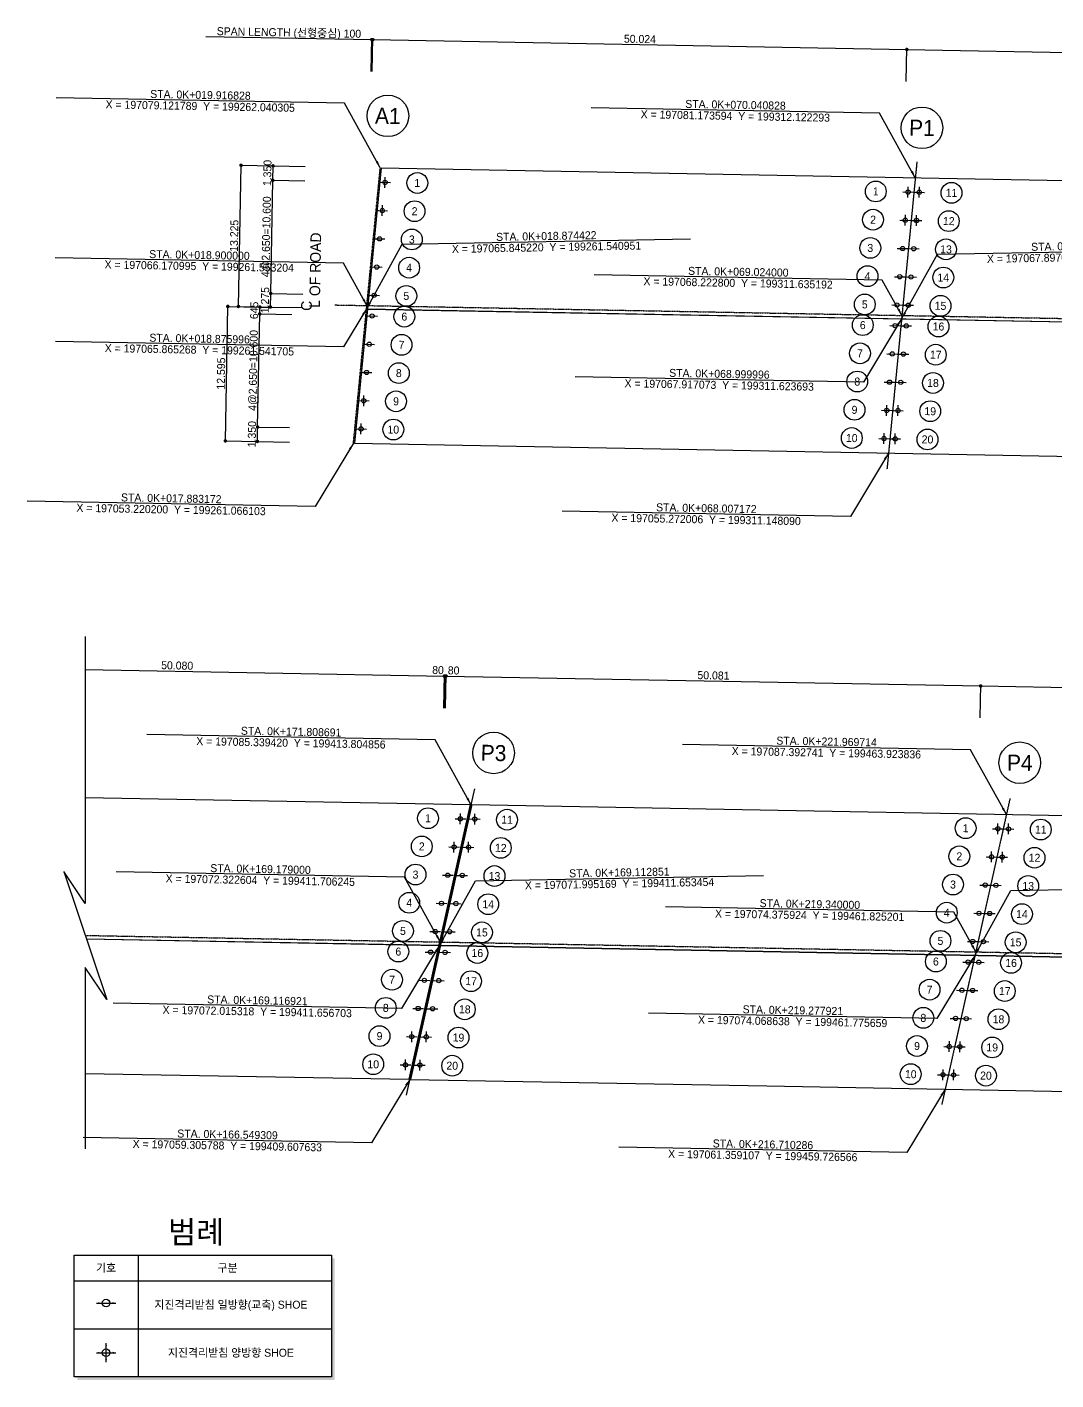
# Model space of a CAD drawing. Header units: millimetres. Extents: x 0 to 219363, y 0 to 126750.
# Drawn here: x 0 to 96368, y 0 to 126750 of the extents above; entities that cross this region are included whole.
import ezdxf
from ezdxf.enums import TextEntityAlignment as Align

# ---------------------------------------------------------------- set-up
doc = ezdxf.new("R2010")
doc.units = ezdxf.units.MM
doc.header["$LTSCALE"] = 8
doc.linetypes.add('A-DASHD01', pattern=[0.75, 0.5, -0.25])
for name, color, linetype in [('CS-CNTL', 1, 'A-DASHD01'), ('CS-CONC-LEAN', 3, 'Continuous'), ('CS-CONC-MAJR', 4, 'Continuous'), ('CS-CUTL', 1, 'Continuous'), ('CS-DIML', 1, 'Continuous'), ('CS-DIMT', 3, 'Continuous'), ('CS-MISC', 3, 'Continuous'), ('CS-SYMB', 3, 'Continuous'), ('CS-TABL-LIN2', 1, 'Continuous'), ('CS-TABL-TEX2', 3, 'Continuous'), ('CZ-TEX1', 6, 'Continuous'), ('CZ-TEX2', 3, 'Continuous')]:
    doc.layers.add(name, color=color, linetype=linetype)
doc.styles.add('A_STANDARD', font='')
doc.styles.get('A_STANDARD').set_extended_font_data('Dotum')

msp = doc.modelspace()

# ---------------------------------------------------------------- linework, layer by layer
at = {"layer": 'CS-CNTL', "ltscale": 2}
for p, q in [((83343, 114127), (80540, 85334)), ((41908, 55395), (35505, 26669))]:
    msp.add_line(p, q, dxfattribs=at)
at = {"layer": 'CS-CNTL'}
for p, q in [((30570, 87759), (33081, 113557)), ((92060, 54467), (85672, 25805))]:
    msp.add_line(p, q, dxfattribs=at)
at = {"layer": 'CS-CNTL', "flags": 128}
msp.add_lwpolyline([(28817, 100714), (199048, 97564)], dxfattribs=at)
msp.add_lwpolyline([(5457, 41647), (156183, 38858, 0.0025353), (206884, 38177, 0.0025353)], format="xyb", dxfattribs=at)
at = {"layer": 'CS-CONC-LEAN'}
for p, q in [((33032, 112208), (34032, 112189)), ((33523, 111699), (33541, 112698)), ((82505, 110792), (82524, 111792)), ((83556, 110773), (83575, 111772)), ((82015, 111301), (83015, 111283)), ((83066, 111282), (84066, 111263)), ((32774, 109562), (33774, 109543)), ((33265, 109053), (33284, 110053)), ((82248, 108146), (82266, 109146)), ((83299, 108127), (83317, 109127)), ((81757, 108656), (82757, 108637)), ((82808, 108636), (83808, 108618)), ((32517, 106916), (33517, 106898)), ((81500, 106010), (82499, 105991)), ((82551, 105990), (83550, 105972)), ((32259, 104271), (33259, 104252)), ((81242, 103364), (82242, 103346)), ((82293, 103345), (83293, 103326)), ((32002, 101625), (33001, 101606)), ((80984, 100718), (81984, 100700)), ((82035, 100699), (83035, 100681)), ((31813, 99688), (32813, 99670)), ((80796, 98782), (81796, 98763)), ((81847, 98762), (82846, 98744)), ((31555, 97042), (32555, 97024)), ((80538, 96136), (81538, 96117)), ((81589, 96117), (82589, 96098)), ((31298, 94397), (32298, 94378)), ((80280, 93490), (81280, 93472)), ((81331, 93471), (82331, 93452)), ((31040, 91751), (32040, 91733)), ((31531, 91242), (31549, 92242)), ((80513, 90335), (80532, 91335)), ((81564, 90316), (81583, 91316)), ((80023, 90845), (81022, 90826)), ((81074, 90825), (82074, 90807)), ((30782, 89105), (31782, 89087)), ((31273, 88596), (31292, 89596)), ((79765, 88199), (80765, 88180)), ((80256, 87690), (80274, 88690)), ((80816, 88179), (81816, 88161)), ((81307, 87670), (81325, 88670)), ((40082, 52579), (41082, 52560)), ((40573, 52069), (40591, 53069)), ((41437, 52554), (42437, 52535)), ((41928, 52044), (41946, 53044)), ((90918, 51138), (90937, 52138)), ((91918, 51119), (91936, 52119)), ((90428, 51647), (91427, 51628)), ((91427, 51628), (92427, 51610)), ((39494, 49939), (40494, 49921)), ((39984, 49430), (40003, 50430)), ((40849, 49914), (41849, 49895)), ((41340, 49405), (41358, 50405)), ((90330, 48498), (90348, 49498)), ((91330, 48480), (91348, 49480)), ((89839, 49007), (90839, 48989)), ((90839, 48989), (91839, 48970)), ((38905, 47299), (39905, 47281)), ((40261, 47274), (41260, 47256)), ((89251, 46368), (90251, 46349)), ((90251, 46349), (91250, 46331)), ((38317, 44660), (39317, 44641)), ((39672, 44635), (40672, 44616)), ((88663, 43728), (89662, 43710)), ((89662, 43710), (90662, 43691)), ((37729, 42020), (38729, 42002)), ((39084, 41995), (40084, 41977)), ((88074, 41089), (89074, 41070)), ((89074, 41070), (90074, 41052)), ((37298, 40088), (38298, 40069)), ((38653, 40063), (39653, 40044)), ((87644, 39156), (88643, 39138)), ((88643, 39138), (89643, 39119)), ((36710, 37448), (37710, 37430)), ((38065, 37423), (39065, 37405)), ((87055, 36517), (88055, 36498)), ((88055, 36498), (89055, 36480)), ((36121, 34809), (37121, 34790)), ((37477, 34784), (38476, 34765)), ((86467, 33877), (87467, 33859)), ((87467, 33859), (88466, 33840)), ((35533, 32169), (36533, 32151)), ((36024, 31660), (36042, 32660)), ((36888, 32144), (37888, 32126)), ((37379, 31635), (37397, 32635)), ((86369, 30728), (86388, 31728)), ((87369, 30710), (87387, 31710)), ((85879, 31238), (86878, 31219)), ((86878, 31219), (87878, 31201)), ((34945, 29530), (35945, 29511)), ((35436, 29021), (35454, 30020)), ((36300, 29505), (37300, 29486)), ((36791, 28995), (36809, 29995)), ((85290, 28598), (86290, 28580)), ((85781, 28089), (85800, 29089)), ((86290, 28580), (87290, 28561)), ((86781, 28070), (86799, 29070)), ((6503, 7200), (8303, 7200)), ((6503, 2550), (8303, 2550)), ((7403, 1650), (7403, 3450))]:
    msp.add_line(p, q, dxfattribs=at)
for centre, radius in [((33532, 112198), 200), ((82515, 111292), 200), ((83566, 111273), 200), ((33274, 109553), 200), ((82257, 108646), 200), ((83308, 108627), 200), ((33017, 106907), 200), ((81999, 106001), 200), ((83050, 105981), 200), ((32759, 104261), 200), ((81742, 103355), 200), ((82793, 103335), 200), ((32502, 101616), 200), ((81484, 100709), 200), ((82535, 100690), 200), ((32313, 99679), 200), ((81296, 98772), 200), ((82347, 98753), 200), ((32055, 97033), 200), ((81038, 96127), 200), ((82089, 96107), 200), ((31798, 94387), 200), ((80780, 93481), 200), ((81831, 93462), 200), ((31540, 91742), 200), ((80523, 90835), 200), ((81574, 90816), 200), ((31282, 89096), 200), ((80265, 88190), 200), ((81316, 88170), 200), ((40582, 52569), 200), ((41937, 52544), 200), ((90927, 51638), 200), ((91927, 51619), 200), ((39994, 49930), 200), ((41349, 49905), 200), ((90339, 48998), 200), ((91339, 48980), 200), ((39405, 47290), 200), ((40760, 47265), 200), ((89751, 46359), 200), ((90750, 46340), 200), ((38817, 44651), 200), ((40172, 44626), 200), ((89163, 43719), 200), ((90162, 43700), 200), ((38229, 42011), 200), ((39584, 41986), 200), ((88574, 41079), 200), ((89574, 41061), 200), ((37798, 40079), 200), ((39153, 40054), 200), ((88144, 39147), 200), ((89143, 39129), 200), ((37210, 37439), 200), ((38565, 37414), 200), ((87555, 36507), 200), ((88555, 36489), 200), ((36621, 34800), 200), ((37977, 34774), 200), ((86967, 33868), 200), ((87967, 33849), 200), ((36033, 32160), 200), ((37388, 32135), 200), ((86379, 31228), 200), ((87378, 31210), 200), ((35445, 29520), 200), ((36800, 29495), 200), ((85790, 28589), 200), ((86790, 28570), 200), ((7403, 7200), 360), ((7403, 2550), 360)]:
    msp.add_circle(centre, radius, dxfattribs=at)
for points in [[(33032, 112208), (33181, 112155), (33032, 112208), (33183, 112255)], [(33523, 111699), (33476, 111849), (33523, 111699), (33575, 111848)], [(33541, 112698), (33488, 112549), (33541, 112698), (33588, 112547)], [(34032, 112189), (33881, 112142), (34032, 112189), (33883, 112242)], [(82524, 111792), (82471, 111643), (82524, 111792), (82571, 111641)], [(83575, 111772), (83522, 111623), (83575, 111772), (83622, 111622)], [(82015, 111301), (82164, 111248), (82015, 111301), (82166, 111348)], [(82505, 110792), (82458, 110943), (82505, 110792), (82558, 110941)], [(83015, 111283), (82864, 111236), (83015, 111283), (82866, 111336)], [(83066, 111282), (83215, 111229), (83066, 111282), (83217, 111329)], [(83556, 110773), (83509, 110924), (83556, 110773), (83609, 110922)], [(84066, 111263), (83915, 111216), (84066, 111263), (83917, 111316)], [(32774, 109562), (32924, 109509), (32774, 109562), (32925, 109609)], [(33265, 109053), (33218, 109204), (33265, 109053), (33318, 109202)], [(33284, 110053), (33231, 109904), (33284, 110053), (33331, 109902)], [(33774, 109543), (33623, 109496), (33774, 109543), (33625, 109596)], [(82266, 109146), (82214, 108997), (82266, 109146), (82314, 108995)], [(83317, 109127), (83265, 108978), (83317, 109127), (83365, 108976)], [(81757, 108656), (81906, 108603), (81757, 108656), (81908, 108703)], [(82248, 108146), (82201, 108297), (82248, 108146), (82301, 108295)], [(82757, 108637), (82606, 108590), (82757, 108637), (82608, 108690)], [(82808, 108636), (82957, 108583), (82808, 108636), (82959, 108683)], [(83299, 108127), (83252, 108278), (83299, 108127), (83352, 108276)], [(83808, 108618), (83657, 108570), (83808, 108618), (83659, 108670)], [(32517, 106916), (32666, 106864), (32517, 106916), (32668, 106964)], [(33517, 106898), (33366, 106851), (33517, 106898), (33368, 106951)], [(81500, 106010), (81649, 105957), (81500, 106010), (81650, 106057)], [(82499, 105991), (82348, 105944), (82499, 105991), (82350, 106044)], [(82551, 105990), (82700, 105938), (82551, 105990), (82701, 106038)], [(83550, 105972), (83399, 105925), (83550, 105972), (83401, 106025)], [(32259, 104271), (32408, 104218), (32259, 104271), (32410, 104318)], [(33259, 104252), (33108, 104205), (33259, 104252), (33110, 104305)], [(81242, 103364), (81391, 103311), (81242, 103364), (81393, 103411)], [(82242, 103346), (82091, 103298), (82242, 103346), (82093, 103398)], [(82293, 103345), (82442, 103292), (82293, 103345), (82444, 103392)], [(83293, 103326), (83142, 103279), (83293, 103326), (83144, 103379)], [(32002, 101625), (32151, 101572), (32002, 101625), (32153, 101672)], [(33001, 101606), (32851, 101559), (33001, 101606), (32852, 101659)], [(80984, 100718), (81133, 100666), (80984, 100718), (81135, 100766)], [(81984, 100700), (81833, 100653), (81984, 100700), (81835, 100753)], [(82035, 100699), (82184, 100646), (82035, 100699), (82186, 100746)], [(83035, 100681), (82884, 100633), (83035, 100681), (82886, 100733)], [(31813, 99688), (31962, 99635), (31813, 99688), (31964, 99735)], [(32813, 99670), (32662, 99622), (32813, 99670), (32664, 99722)], [(80796, 98782), (80945, 98729), (80796, 98782), (80947, 98829)], [(81796, 98763), (81645, 98716), (81796, 98763), (81646, 98816)], [(81847, 98762), (81996, 98709), (81847, 98762), (81998, 98809)], [(82846, 98744), (82696, 98696), (82846, 98744), (82697, 98796)], [(31555, 97042), (31704, 96990), (31555, 97042), (31706, 97090)], [(32555, 97024), (32404, 96977), (32555, 97024), (32406, 97077)], [(80538, 96136), (80687, 96083), (80538, 96136), (80689, 96183)], [(81538, 96117), (81387, 96070), (81538, 96117), (81389, 96170)], [(81589, 96117), (81738, 96064), (81589, 96117), (81740, 96164)], [(82589, 96098), (82438, 96051), (82589, 96098), (82440, 96151)], [(31298, 94397), (31447, 94344), (31298, 94397), (31449, 94444)], [(32298, 94378), (32147, 94331), (32298, 94378), (32148, 94431)], [(80280, 93490), (80429, 93438), (80280, 93490), (80431, 93538)], [(81280, 93472), (81129, 93425), (81280, 93472), (81131, 93525)], [(81331, 93471), (81480, 93418), (81331, 93471), (81482, 93518)], [(82331, 93452), (82180, 93405), (82331, 93452), (82182, 93505)], [(31040, 91751), (31189, 91698), (31040, 91751), (31191, 91798)], [(31531, 91242), (31483, 91393), (31531, 91242), (31583, 91391)], [(31549, 92242), (31496, 92093), (31549, 92242), (31596, 92091)], [(32040, 91733), (31889, 91685), (32040, 91733), (31891, 91785)], [(80532, 91335), (80479, 91186), (80532, 91335), (80579, 91184)], [(81583, 91316), (81530, 91167), (81583, 91316), (81630, 91165)], [(80023, 90845), (80172, 90792), (80023, 90845), (80174, 90892)], [(80513, 90335), (80466, 90486), (80513, 90335), (80566, 90484)], [(81022, 90826), (80872, 90779), (81022, 90826), (80873, 90879)], [(81074, 90825), (81223, 90772), (81074, 90825), (81225, 90872)], [(81564, 90316), (81517, 90467), (81564, 90316), (81617, 90465)], [(82074, 90807), (81923, 90759), (82074, 90807), (81925, 90859)], [(30782, 89105), (30931, 89053), (30782, 89105), (30933, 89153)], [(31273, 88596), (31226, 88747), (31273, 88596), (31326, 88745)], [(31292, 89596), (31239, 89447), (31292, 89596), (31339, 89445)], [(31782, 89087), (31631, 89040), (31782, 89087), (31633, 89140)], [(79765, 88199), (79914, 88146), (79765, 88199), (79916, 88246)], [(80256, 87690), (80208, 87841), (80256, 87690), (80308, 87839)], [(80274, 88690), (80221, 88541), (80274, 88690), (80321, 88539)], [(80765, 88180), (80614, 88133), (80765, 88180), (80616, 88233)], [(80816, 88179), (80965, 88127), (80816, 88179), (80967, 88227)], [(81307, 87670), (81260, 87821), (81307, 87670), (81360, 87819)], [(81325, 88670), (81273, 88521), (81325, 88670), (81373, 88519)], [(81816, 88161), (81665, 88114), (81816, 88161), (81667, 88214)], [(40082, 52579), (40231, 52526), (40082, 52579), (40233, 52626)], [(40573, 52069), (40525, 52220), (40573, 52069), (40625, 52218)], [(40591, 53069), (40538, 52920), (40591, 53069), (40638, 52918)], [(41082, 52560), (40931, 52513), (41082, 52560), (40933, 52613)], [(41437, 52554), (41586, 52501), (41437, 52554), (41588, 52601)], [(41928, 52044), (41881, 52195), (41928, 52044), (41981, 52193)], [(41946, 53044), (41894, 52895), (41946, 53044), (41994, 52893)], [(42437, 52535), (42286, 52488), (42437, 52535), (42288, 52588)], [(90937, 52138), (90884, 51989), (90937, 52138), (90984, 51987)], [(91936, 52119), (91884, 51970), (91936, 52119), (91984, 51968)], [(90428, 51647), (90577, 51594), (90428, 51647), (90578, 51694)], [(90918, 51138), (90871, 51289), (90918, 51138), (90971, 51287)], [(91427, 51628), (91276, 51581), (91427, 51628), (91278, 51681)], [(91427, 51628), (91576, 51576), (91427, 51628), (91578, 51676)], [(91918, 51119), (91871, 51270), (91918, 51119), (91971, 51268)], [(92427, 51610), (92276, 51563), (92427, 51610), (92278, 51663)], [(39494, 49939), (39643, 49886), (39494, 49939), (39645, 49986)], [(39984, 49430), (39937, 49581), (39984, 49430), (40037, 49579)], [(40003, 50430), (39950, 50281), (40003, 50430), (40050, 50279)], [(40494, 49921), (40343, 49873), (40494, 49921), (40344, 49973)], [(40849, 49914), (40998, 49861), (40849, 49914), (41000, 49961)], [(41340, 49405), (41292, 49556), (41340, 49405), (41392, 49554)], [(41358, 50405), (41305, 50256), (41358, 50405), (41405, 50254)], [(41849, 49895), (41698, 49848), (41849, 49895), (41700, 49948)], [(90348, 49498), (90296, 49349), (90348, 49498), (90396, 49347)], [(91348, 49480), (91295, 49330), (91348, 49480), (91395, 49329)], [(89839, 49007), (89988, 48955), (89839, 49007), (89990, 49055)], [(90330, 48498), (90283, 48649), (90330, 48498), (90383, 48647)], [(90839, 48989), (90688, 48942), (90839, 48989), (90690, 49042)], [(90839, 48989), (90988, 48936), (90839, 48989), (90990, 49036)], [(91330, 48480), (91282, 48631), (91330, 48480), (91382, 48629)], [(91839, 48970), (91688, 48923), (91839, 48970), (91690, 49023)], [(38905, 47299), (39054, 47247), (38905, 47299), (39056, 47347)], [(39905, 47281), (39754, 47234), (39905, 47281), (39756, 47334)], [(40261, 47274), (40410, 47222), (40261, 47274), (40411, 47322)], [(41260, 47256), (41109, 47209), (41260, 47256), (41111, 47309)], [(89251, 46368), (89400, 46315), (89251, 46368), (89402, 46415)], [(90251, 46349), (90100, 46302), (90251, 46349), (90102, 46402)], [(90251, 46349), (90400, 46297), (90251, 46349), (90401, 46397)], [(91250, 46331), (91100, 46284), (91250, 46331), (91101, 46384)], [(38317, 44660), (38466, 44607), (38317, 44660), (38468, 44707)], [(39317, 44641), (39166, 44594), (39317, 44641), (39168, 44694)], [(39672, 44635), (39821, 44582), (39672, 44635), (39823, 44682)], [(40672, 44616), (40521, 44569), (40672, 44616), (40523, 44669)], [(88663, 43728), (88812, 43675), (88663, 43728), (88814, 43775)], [(89662, 43710), (89512, 43663), (89662, 43710), (89513, 43762)], [(89662, 43710), (89811, 43657), (89662, 43710), (89813, 43757)], [(90662, 43691), (90511, 43644), (90662, 43691), (90513, 43744)], [(37729, 42020), (37878, 41968), (37729, 42020), (37880, 42068)], [(38729, 42002), (38578, 41955), (38729, 42002), (38580, 42055)], [(39084, 41995), (39233, 41942), (39084, 41995), (39235, 42042)], [(40084, 41977), (39933, 41930), (40084, 41977), (39935, 42029)], [(88074, 41089), (88223, 41036), (88074, 41089), (88225, 41136)], [(89074, 41070), (88923, 41023), (89074, 41070), (88925, 41123)], [(89074, 41070), (89223, 41017), (89074, 41070), (89225, 41117)], [(90074, 41052), (89923, 41004), (90074, 41052), (89925, 41104)], [(37298, 40088), (37447, 40035), (37298, 40088), (37449, 40135)], [(38298, 40069), (38147, 40022), (38298, 40069), (38149, 40122)], [(38653, 40063), (38802, 40010), (38653, 40063), (38804, 40110)], [(39653, 40044), (39502, 39997), (39653, 40044), (39504, 40097)], [(87644, 39156), (87793, 39104), (87644, 39156), (87795, 39204)], [(88643, 39138), (88493, 39091), (88643, 39138), (88494, 39191)], [(88643, 39138), (88792, 39085), (88643, 39138), (88794, 39185)], [(89643, 39119), (89492, 39072), (89643, 39119), (89494, 39172)], [(36710, 37448), (36859, 37396), (36710, 37448), (36861, 37496)], [(37710, 37430), (37559, 37383), (37710, 37430), (37561, 37483)], [(38065, 37423), (38214, 37371), (38065, 37423), (38216, 37471)], [(39065, 37405), (38914, 37358), (39065, 37405), (38916, 37458)], [(87055, 36517), (87204, 36464), (87055, 36517), (87206, 36564)], [(88055, 36498), (87904, 36451), (88055, 36498), (87906, 36551)], [(88055, 36498), (88204, 36445), (88055, 36498), (88206, 36545)], [(89055, 36480), (88904, 36433), (89055, 36480), (88906, 36532)], [(36121, 34809), (36271, 34756), (36121, 34809), (36272, 34856)], [(37121, 34790), (36970, 34743), (37121, 34790), (36972, 34843)], [(37477, 34784), (37626, 34731), (37477, 34784), (37628, 34831)], [(38476, 34765), (38326, 34718), (38476, 34765), (38327, 34818)], [(86467, 33877), (86616, 33824), (86467, 33877), (86618, 33924)], [(87467, 33859), (87316, 33811), (87467, 33859), (87318, 33911)], [(87467, 33859), (87616, 33806), (87467, 33859), (87618, 33906)], [(88466, 33840), (88316, 33793), (88466, 33840), (88317, 33893)], [(35533, 32169), (35682, 32116), (35533, 32169), (35684, 32216)], [(36024, 31660), (35977, 31811), (36024, 31660), (36077, 31809)], [(36042, 32660), (35990, 32511), (36042, 32660), (36090, 32509)], [(36533, 32151), (36382, 32104), (36533, 32151), (36384, 32204)], [(36888, 32144), (37037, 32091), (36888, 32144), (37039, 32191)], [(37379, 31635), (37332, 31786), (37379, 31635), (37432, 31784)], [(37397, 32635), (37345, 32486), (37397, 32635), (37445, 32484)], [(37888, 32126), (37737, 32078), (37888, 32126), (37739, 32178)], [(86388, 31728), (86335, 31579), (86388, 31728), (86435, 31577)], [(87387, 31710), (87335, 31561), (87387, 31710), (87435, 31559)], [(85879, 31238), (86028, 31185), (85879, 31238), (86030, 31285)], [(86369, 30728), (86322, 30879), (86369, 30728), (86422, 30877)], [(86878, 31219), (86728, 31172), (86878, 31219), (86729, 31272)], [(86878, 31219), (87027, 31166), (86878, 31219), (87029, 31266)], [(87369, 30710), (87322, 30861), (87369, 30710), (87422, 30859)], [(87878, 31201), (87727, 31153), (87878, 31201), (87729, 31253)], [(34945, 29530), (35094, 29477), (34945, 29530), (35096, 29577)], [(35436, 29021), (35388, 29171), (35436, 29021), (35488, 29170)], [(35454, 30020), (35401, 29871), (35454, 30020), (35501, 29869)], [(35945, 29511), (35794, 29464), (35945, 29511), (35796, 29564)], [(36300, 29505), (36449, 29452), (36300, 29505), (36451, 29552)], [(36809, 29995), (36756, 29846), (36809, 29995), (36856, 29844)], [(37300, 29486), (37149, 29439), (37300, 29486), (37151, 29539)], [(36791, 28995), (36743, 29146), (36791, 28995), (36843, 29144)], [(85290, 28598), (85439, 28545), (85290, 28598), (85441, 28645)], [(85781, 28089), (85734, 28240), (85781, 28089), (85834, 28238)], [(85800, 29089), (85747, 28940), (85800, 29089), (85847, 28938)], [(86290, 28580), (86139, 28532), (86290, 28580), (86141, 28632)], [(86290, 28580), (86439, 28527), (86290, 28580), (86441, 28627)], [(86781, 28070), (86733, 28221), (86781, 28070), (86833, 28219)], [(86799, 29070), (86746, 28921), (86799, 29070), (86846, 28919)], [(87290, 28561), (87139, 28514), (87290, 28561), (87141, 28614)], [(6503, 7200), (6773, 7290), (6503, 7200), (6773, 7110)], [(8303, 7200), (8033, 7290), (8303, 7200), (8033, 7110)], [(6503, 2550), (6773, 2460), (6503, 2550), (6773, 2640)], [(7403, 3450), (7313, 3180), (7403, 3450), (7493, 3180)], [(8303, 2550), (8033, 2460), (8303, 2550), (8033, 2640)], [(7403, 1650), (7313, 1920), (7403, 1650), (7493, 1920)]]:
    msp.add_solid(points, dxfattribs=at)
at = {"layer": 'CS-CONC-MAJR'}
for p, q in [((33181, 113555), (30670, 87757)), ((31894, 100332), (181927, 97555)), ((31896, 100352), (181931, 97575)), ((41494, 53903), (35758, 28164)), ((41654, 53900), (35918, 28161)), ((5560, 41340), (38559, 40730)), ((5566, 41320), (38554, 40710)), ((38714, 40707), (156177, 38533)), ((38718, 40727), (156177, 38553))]:
    msp.add_line(p, q, dxfattribs=at)
at = {"layer": 'CS-CONC-MAJR', "flags": 128}
for points in [[(33181, 113555), (184867, 110748)], [(30670, 87757), (179131, 85010)], [(5457, 54570), (41494, 53903)], [(5457, 28725), (35758, 28164)], [(35918, 28161), (69283, 27544)]]:
    msp.add_lwpolyline(points, dxfattribs=at)
for points in [[(41654, 53900), (156422, 51776, 0.0016925), (190181, 51266, 0.0016925)], [(69283, 27544), (155944, 25940, 0.0015823), (187668, 25454, 0.0015823)]]:
    msp.add_lwpolyline(points, format="xyb", dxfattribs=at)
at = {"layer": 'CS-CUTL'}
for p, q in [((5457, 69647), (5457, 44647)), ((3457, 47647), (7457, 35647)), ((5457, 44647), (3457, 47647)), ((7457, 35647), (5457, 38647)), ((5457, 38647), (5457, 21647))]:
    msp.add_line(p, q, dxfattribs=at)
at = {"layer": 'CS-DIML'}
for p, q in [((16747, 125861), (32287, 125574)), ((32231, 122574), (32289, 125724)), ((32287, 125574), (32387, 125572)), ((32331, 122572), (32389, 125722)), ((32387, 125572), (82402, 124646)), ((82347, 121647), (82405, 124796)), ((82402, 124646), (132389, 123721)), ((29729, 119620), (2733, 120120)), ((33081, 113557), (29729, 119620)), ((79844, 118693), (52849, 119192)), ((83197, 112630), (79844, 118693)), ((19798, 100576), (20043, 113798)), ((20043, 113798), (23042, 113743)), ((23017, 112393), (23042, 113743)), ((23042, 113743), (26042, 113687)), ((22821, 101795), (23017, 112393)), ((23017, 112393), (26017, 112337)), ((35147, 106397), (62142, 106896)), ((31794, 100334), (35147, 106397)), ((81910, 99406), (85262, 105469)), ((85262, 105469), (112257, 105969)), ((29634, 104622), (2638, 105122)), ((31826, 100658), (29634, 104622)), ((80106, 103050), (53110, 103550)), ((81941, 99731), (80106, 103050)), ((22797, 100520), (22821, 101795)), ((22821, 101795), (25821, 101739)), ((18572, 87981), (18805, 100574)), ((18805, 100574), (21805, 100518)), ((19798, 100576), (22797, 100520)), ((21793, 99874), (21805, 100518)), ((21805, 100518), (24804, 100463)), ((22797, 100520), (25797, 100465)), ((31796, 100354), (29649, 96788)), ((21597, 89275), (21793, 99874)), ((21793, 99874), (24792, 99818)), ((81911, 99426), (78337, 93491)), ((29649, 96788), (2653, 97288)), ((78337, 93491), (51341, 93991)), ((21572, 87926), (21597, 89275)), ((21597, 89275), (24596, 89220)), ((18572, 87981), (21572, 87926)), ((21572, 87926), (24571, 87870)), ((30570, 87759), (26995, 81824)), ((80685, 86832), (77111, 80897)), ((26995, 81824), (0, 82324)), ((77111, 80897), (50115, 81396)), ((5457, 66572), (39087, 65949)), ((39032, 62950), (39090, 66099)), ((39087, 65949), (39167, 65948)), ((39112, 62948), (39170, 66098)), ((39167, 65948), (39247, 65946)), ((39192, 62947), (39250, 66096)), ((39247, 65946), (89320, 65020)), ((89264, 62020), (89322, 65170)), ((89320, 65020), (139310, 64095)), ((38222, 59964), (11226, 60464)), ((41574, 53901), (38222, 59964)), ((88374, 59036), (61379, 59536)), ((91727, 52973), (88374, 59036)), ((35354, 47095), (8358, 47595)), ((38706, 41032), (35354, 47095)), ((41987, 46771), (68982, 47271)), ((38634, 40708), (41987, 46771)), ((88787, 39780), (92139, 45843)), ((92139, 45843), (119135, 46343)), ((86808, 43812), (59813, 44312)), ((88859, 40104), (86808, 43812)), ((38638, 40728), (35064, 34793)), ((88791, 39800), (85216, 33865)), ((35064, 34793), (8068, 35293)), ((85216, 33865), (58221, 34365)), ((35838, 28163), (32263, 22228)), ((85990, 27235), (82416, 21300)), ((32263, 22228), (5268, 22728)), ((82416, 21300), (55420, 21800))]:
    msp.add_line(p, q, dxfattribs=at)
for points in [[(33081, 113557), (32858, 114188), (33081, 113557), (32666, 114081)], [(83197, 112630), (82974, 113260), (83197, 112630), (82781, 113154)], [(31796, 100354), (31361, 99845), (31796, 100354), (31550, 99731)], [(31826, 100658), (31602, 101289), (31826, 100658), (31410, 101182)], [(31794, 100334), (32017, 100964), (31794, 100334), (32210, 100858)], [(81941, 99731), (81718, 100361), (81941, 99731), (81525, 100255)], [(81911, 99426), (81477, 98918), (81911, 99426), (81665, 98804)], [(81910, 99406), (82133, 100037), (81910, 99406), (82325, 99931)], [(30570, 87759), (30135, 87250), (30570, 87759), (30324, 87137)], [(80685, 86832), (80251, 86323), (80685, 86832), (80439, 86210)], [(41574, 53901), (41351, 54532), (41574, 53901), (41159, 54426)], [(91727, 52973), (91504, 53604), (91727, 52973), (91311, 53497)], [(38638, 40728), (38204, 40220), (38638, 40728), (38392, 40106)], [(38706, 41032), (38483, 41663), (38706, 41032), (38291, 41556)], [(38634, 40708), (38858, 41339), (38634, 40708), (39050, 41233)], [(88859, 40104), (88636, 40735), (88859, 40104), (88443, 40628)], [(88791, 39800), (88356, 39292), (88791, 39800), (88544, 39178)], [(88787, 39780), (89010, 40411), (88787, 39780), (89202, 40305)], [(35838, 28163), (35403, 27654), (35838, 28163), (35591, 27541)], [(85990, 27235), (85556, 26726), (85990, 27235), (85744, 26613)]]:
    msp.add_solid(points, dxfattribs=at)
at = {"layer": 'CS-MISC', "const_width": 165}
for points in [[(32369, 125569, 1), (32204, 125579, 1)], [(32469, 125567, 1), (32304, 125577, 1)], [(82484, 124641, 1), (82320, 124651, 1)], [(20125, 113793, 1), (19960, 113803, 1)], [(23125, 113738, 1), (22960, 113748, 1)], [(23100, 112388, 1), (22935, 112398, 1)], [(22903, 101790, 1), (22739, 101800, 1)], [(18888, 100569, 1), (18723, 100579, 1)], [(19880, 100571, 1), (19716, 100580, 1)], [(21887, 100514, 1), (21722, 100523, 1)], [(22880, 100515, 1), (22715, 100525, 1)], [(21875, 99869, 1), (21710, 99878, 1)], [(21679, 89270, 1), (21514, 89280, 1)], [(18654, 87976, 1), (18490, 87986, 1)], [(21654, 87921, 1), (21489, 87930, 1)], [(39170, 65944, 1), (39005, 65954, 1)], [(39250, 65943, 1), (39085, 65953, 1)], [(39330, 65941, 1), (39165, 65951, 1)], [(89402, 65015, 1), (89237, 65025, 1)]]:
    msp.add_lwpolyline(points, format="xyb", close=True, dxfattribs=at)
at = {"layer": 'CS-SYMB'}
for centre in [(36554, 112143), (79493, 111348), (86587, 111217), (36296, 109497), (79235, 108702), (86330, 108571), (36039, 106851), (78978, 106057), (86072, 105925), (35781, 104205), (78720, 103411), (85815, 103280), (35523, 101560), (78462, 100765), (85557, 100634), (35335, 99623), (78274, 98828), (85368, 98697), (35077, 96977), (78016, 96183), (85111, 96051), (34819, 94332), (77758, 93537), (84853, 93406), (34562, 91686), (77501, 90891), (84596, 90760), (34304, 89040), (77243, 88246), (84338, 88114), (37560, 52625), (44959, 52488), (87906, 51694), (94949, 51563), (36972, 49986), (44371, 49849), (87317, 49054), (94361, 48924), (36384, 47346), (43782, 47209), (86729, 46414), (93772, 46284), (35795, 44707), (43194, 44570), (86141, 43775), (93184, 43645), (35207, 42067), (42606, 41930), (85552, 41135), (92596, 41005), (34776, 40135), (42175, 39998), (85122, 39203), (92165, 39073), (34188, 37495), (41587, 37358), (84533, 36563), (91577, 36433), (33600, 34855), (40998, 34719), (83945, 33924), (90988, 33793), (33011, 32216), (40410, 32079), (83357, 31284), (90400, 31154), (32423, 29576), (39822, 29439), (82768, 28645), (89812, 28514)]:
    msp.add_circle(centre, 975, dxfattribs=at)
at = {"layer": 'CS-TABL-LIN2'}
for p, q in [((10403, 11700), (10403, 300)), ((4403, 9300), (28518, 9300)), ((4403, 4800), (28518, 4800))]:
    msp.add_line(p, q, dxfattribs=at)
msp.add_lwpolyline([(4403, 11700), (28518, 11700), (28518, 300), (4403, 300)], close=True, dxfattribs=at)
for points in [[(28518, 11400), (28818, 11400), (28518, 300), (28818, 300)], [(4703, 300), (28818, 300), (4703, 0), (28818, 0)]]:
    msp.add_solid(points, dxfattribs=at)
at = {"layer": 'CZ-TEX2'}
for centre in [(33793, 118431), (83817, 117309), (43695, 58743), (92982, 57825)]:
    msp.add_circle(centre, 1950, dxfattribs=at)

# ---------------------------------------------------------------- texts
at = {"layer": 'CS-DIMT', "style": 'A_STANDARD'}
for s, rotation, p in [('SPAN LENGTH (선형중심) 100', 358.93985, (24520, 125868)), ('50.024', 358.93985, (57397, 125259)), ('STA. 0K+019.916828', 358.93985, (16234, 120020)), ('X = 197079.121789  Y = 199262.040305', 358.93985, (16214, 118970)), ('STA. 0K+070.040828', 358.93985, (66349, 119092)), ('X = 197081.173594  Y = 199312.122293', 358.93985, (66330, 118043)), ('1.350', 88.93985, (22880, 113071)), ('4@2.650=10.600', 88.93985, (22769, 107097)), ('13.225', 448.93985, (19770, 107190)), ('X = 197065.845220  Y = 199261.540951', 1.06015, (48661, 105747)), ('STA. 0K+018.874422', 1.06015, (48641, 106796)), ('STA. 0K+068.998422', 1.06015, (98757, 105869)), ('STA. 0K+018.900000', 358.93985, (16139, 105022)), ('X = 197067.897026  Y = 199311.622939', 1.06015, (98776, 104819)), ('X = 197066.170995  Y = 199261.553204', 358.93985, (16119, 103972)), ('STA. 0K+069.024000', 358.93985, (66611, 103450)), ('X = 197068.222800  Y = 199311.635192', 358.93985, (66591, 102400)), ('1.275', 88.93985, (22659, 101160)), ('645', 448.93985, (21649, 100199)), ('STA. 0K+018.875996', 358.93985, (16154, 97188)), ('4@2.650=10.600', 448.93985, (21545, 94577)), ('X = 197065.865268  Y = 199261.541705', 358.93985, (16134, 96138)), ('12.595', 448.93985, (18539, 94280)), ('STA. 0K+068.999996', 358.93985, (64842, 93891)), ('X = 197067.917073  Y = 199311.623693', 358.93985, (64823, 92841)), ('1.350', 448.93985, (21434, 88603)), ('STA. 0K+017.883172', 358.93985, (13500, 82224)), ('X = 197053.220200  Y = 199261.066103', 358.93985, (13481, 81174)), ('X = 197055.272006  Y = 199311.148090', 358.93985, (63596, 80247)), ('STA. 0K+068.007172', 358.93985, (63616, 81297)), ('50.080', 358.93985, (14054, 66563)), ('80', 358.93985, (38484, 66136)), ('80', 358.93985, (39949, 66098)), ('50.081', 358.93985, (64286, 65633)), ('STA. 0K+171.808691', 358.93985, (24727, 60364)), ('X = 197085.339420  Y = 199413.804856', 358.93985, (24707, 59314)), ('STA. 0K+221.969714', 358.93985, (74880, 59436)), ('X = 197087.392741  Y = 199463.923836', 358.93985, (74860, 58386)), ('STA. 0K+169.179000', 358.93985, (21859, 47495)), ('X = 197072.322604  Y = 199411.706245', 358.93985, (21839, 46445)), ('X = 197071.995169  Y = 199411.653454', 1.06015, (55501, 46121)), ('STA. 0K+169.112851', 1.06015, (55482, 47171)), ('STA. 0K+219.340000', 358.93985, (73313, 44212)), ('X = 197074.375924  Y = 199461.825201', 358.93985, (73294, 43162)), ('STA. 0K+169.116921', 358.93985, (21569, 35193)), ('X = 197072.015318  Y = 199411.656703', 358.93985, (21549, 34143)), ('STA. 0K+219.277921', 358.93985, (71721, 34265)), ('X = 197074.068638  Y = 199461.775659', 358.93985, (71702, 33215)), ('STA. 0K+166.549309', 358.93985, (18768, 22628)), ('X = 197059.305788  Y = 199409.607633', 358.93985, (18749, 21578)), ('X = 197061.359107  Y = 199459.726566', 358.93985, (68901, 20650)), ('STA. 0K+216.710286', 358.93985, (68921, 21700))]:
    msp.add_text(s, height=750, rotation=rotation, dxfattribs=at).set_placement(p, align=Align.CENTER)
at = {"layer": 'CS-SYMB', "style": 'A_STANDARD'}
for s, p in [('1', (36547, 111768)), ('1', (79486, 110973)), ('11', (86581, 110842)), ('2', (36289, 109122)), ('2', (79228, 108327)), ('12', (86323, 108196)), ('3', (36032, 106476)), ('3', (78971, 105682)), ('13', (86065, 105550)), ('4', (35774, 103831)), ('4', (78713, 103036)), ('14', (85808, 102905)), ('5', (35516, 101185)), ('5', (78455, 100390)), ('15', (85550, 100259)), ('6', (35328, 99248)), ('6', (78267, 98453)), ('16', (85361, 98322)), ('7', (35070, 96602)), ('7', (78009, 95808)), ('17', (85104, 95676)), ('8', (34812, 93957)), ('8', (77751, 93162)), ('18', (84846, 93031)), ('9', (34555, 91311)), ('9', (77494, 90516)), ('19', (84589, 90385)), ('10', (34297, 88665)), ('10', (77236, 87871)), ('20', (84331, 87739)), ('1', (37553, 52250)), ('11', (44952, 52113)), ('1', (87899, 51319)), ('11', (94942, 51188)), ('2', (36965, 49611)), ('12', (44364, 49474)), ('2', (87310, 48679)), ('12', (94354, 48549)), ('3', (36377, 46971)), ('13', (43775, 46834)), ('3', (86722, 46040)), ('13', (93765, 45909)), ('4', (35788, 44332)), ('14', (43187, 44195)), ('4', (86134, 43400)), ('14', (93177, 43270)), ('5', (35200, 41692)), ('15', (42599, 41555)), ('5', (85545, 40760)), ('15', (92589, 40630)), ('6', (34769, 39760)), ('16', (42168, 39623)), ('6', (85115, 38828)), ('16', (92158, 38698)), ('7', (34181, 37120)), ('17', (41580, 36983)), ('7', (84526, 36188)), ('17', (91570, 36058)), ('8', (33593, 34481)), ('18', (40991, 34344)), ('8', (83938, 33549)), ('18', (90981, 33419)), ('9', (33004, 31841)), ('19', (40403, 31704)), ('9', (83350, 30909)), ('19', (90393, 30779)), ('10', (32416, 29201)), ('20', (39815, 29064)), ('10', (82762, 28270)), ('20', (89805, 28139))]:
    msp.add_text(s, height=750, rotation=358.93985, dxfattribs=at).set_placement(p, align=Align.CENTER)
at = {"layer": 'CS-TABL-TEX2', "style": 'A_STANDARD'}
for s, p in [('기호', (7403, 10500)), ('구분', (18779, 10500)), ('지진격리받침 일방향(교축) SHOE', (19094, 7050)), ('지진격리받침 양방향 SHOE', (19094, 2550))]:
    msp.add_text(s, height=750, dxfattribs=at).set_placement(p, align=Align.MIDDLE_CENTER)
at = {"layer": 'CZ-TEX1', "style": 'A_STANDARD'}
msp.add_text('범례', height=2100, dxfattribs=at).set_placement((15837, 12810), align=Align.CENTER)
at = {"layer": 'CZ-TEX2', "style": 'A_STANDARD'}
for s, p in [('A1', (33779, 117681)), ('P1', (83803, 116559)), ('P3', (43681, 57993)), ('P4', (92968, 57075))]:
    msp.add_text(s, height=1500, rotation=358.93985, dxfattribs=at).set_placement(p, align=Align.CENTER)
for s, p in [('L OF ROAD', (27426, 100444)), ('C', (26665, 100153))]:
    msp.add_text(s, height=1000, rotation=448.93985, dxfattribs=at).set_placement(p)

doc.saveas('drawing.dxf')
